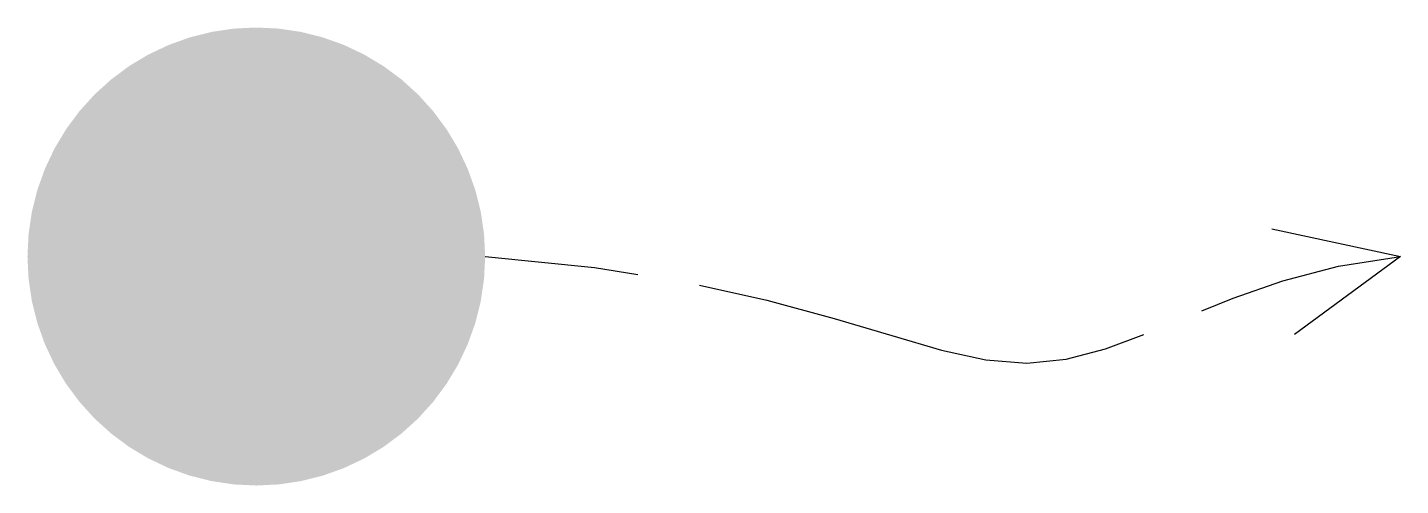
# Model space of a CAD drawing. Header units: metres. Extents: x -33158.86 to -33154.36, y 33611.87 to 33613.37.
import ezdxf

# ---------------------------------------------------------------- set-up
doc = ezdxf.new("R2010")
doc.units = ezdxf.units.M

# ---------------------------------------------------------------- blocks, each defined once
blk = doc.blocks.new('410150')
at = {"color": 4}
for p, q in [((3.3286, 0.0908), (3.75, 0)), ((3.75, 0), (3.4024, -0.255))]:
    blk.add_line(p, q, dxfattribs=at)
at = {"color": 4, "const_width": 0.75}
blk.add_lwpolyline([(0, -0.375, 1), (0, 0.375, 1)], format="xyb", close=True, dxfattribs=at)
at = {"color": 4}
for points in [[(0.75, 0), (1.1081, -0.0356), (1.2501, -0.0586)], [(3.0984, -0.1776), (3.2012, -0.1362), (3.3646, -0.0795), (3.5463, -0.0321), (3.75, 0)], [(1.4521, -0.0936), (1.6731, -0.1426), (1.8938, -0.2026), (2.0824, -0.259), (2.246, -0.3062), (2.3913, -0.3384), (2.5252, -0.3497), (2.6542, -0.3363), (2.7825, -0.3023), (2.9087, -0.2555)]]:
    blk.add_lwpolyline(points, dxfattribs=at)

msp = doc.modelspace()

# ---------------------------------------------------------------- block references
msp.add_blockref('410150', (-33158.1124, 33612.6191))

doc.saveas('drawing.dxf')
